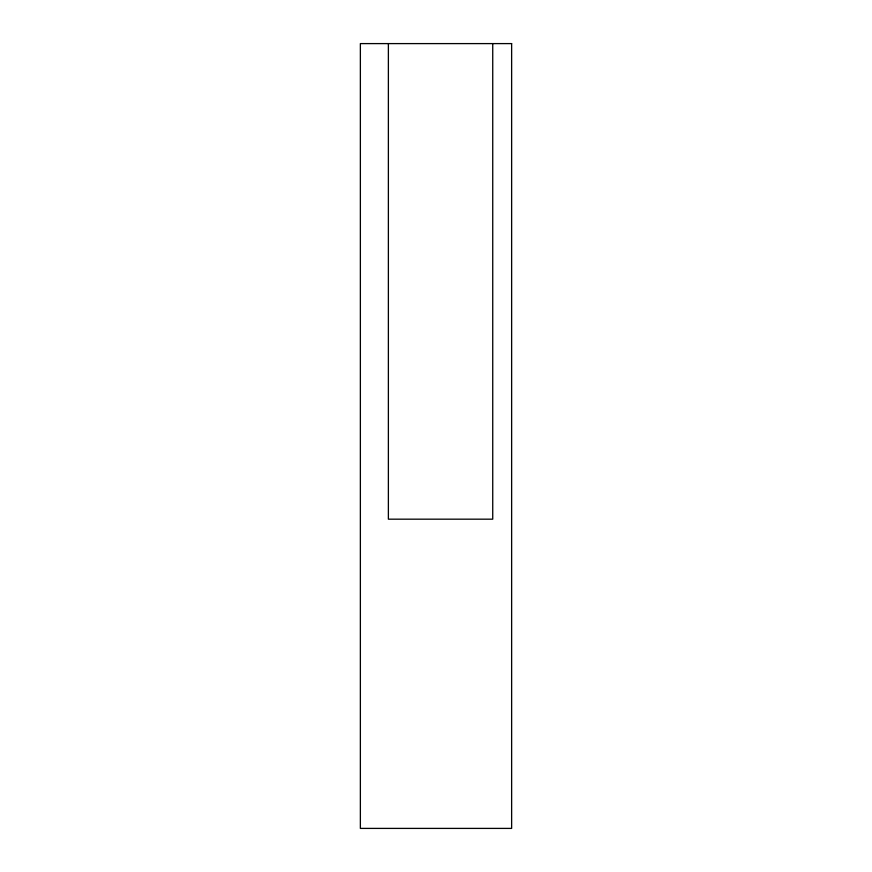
<?xml version="1.0" encoding="UTF-8"?>
<svg xmlns="http://www.w3.org/2000/svg" width="872" height="872" viewBox="0 0 872 872"><rect width="100%" height="100%" fill="white"/><g stroke="black" fill="none" stroke-linecap="round" stroke-linejoin="round"><path stroke-width="1.31" d="M492.735 43.6L492.735 519.178L388.378 519.178L388.378 43.6M511.635 43.6L360.365 43.6L360.365 828.4L511.635 828.4L511.635 43.6"/></g></svg>
